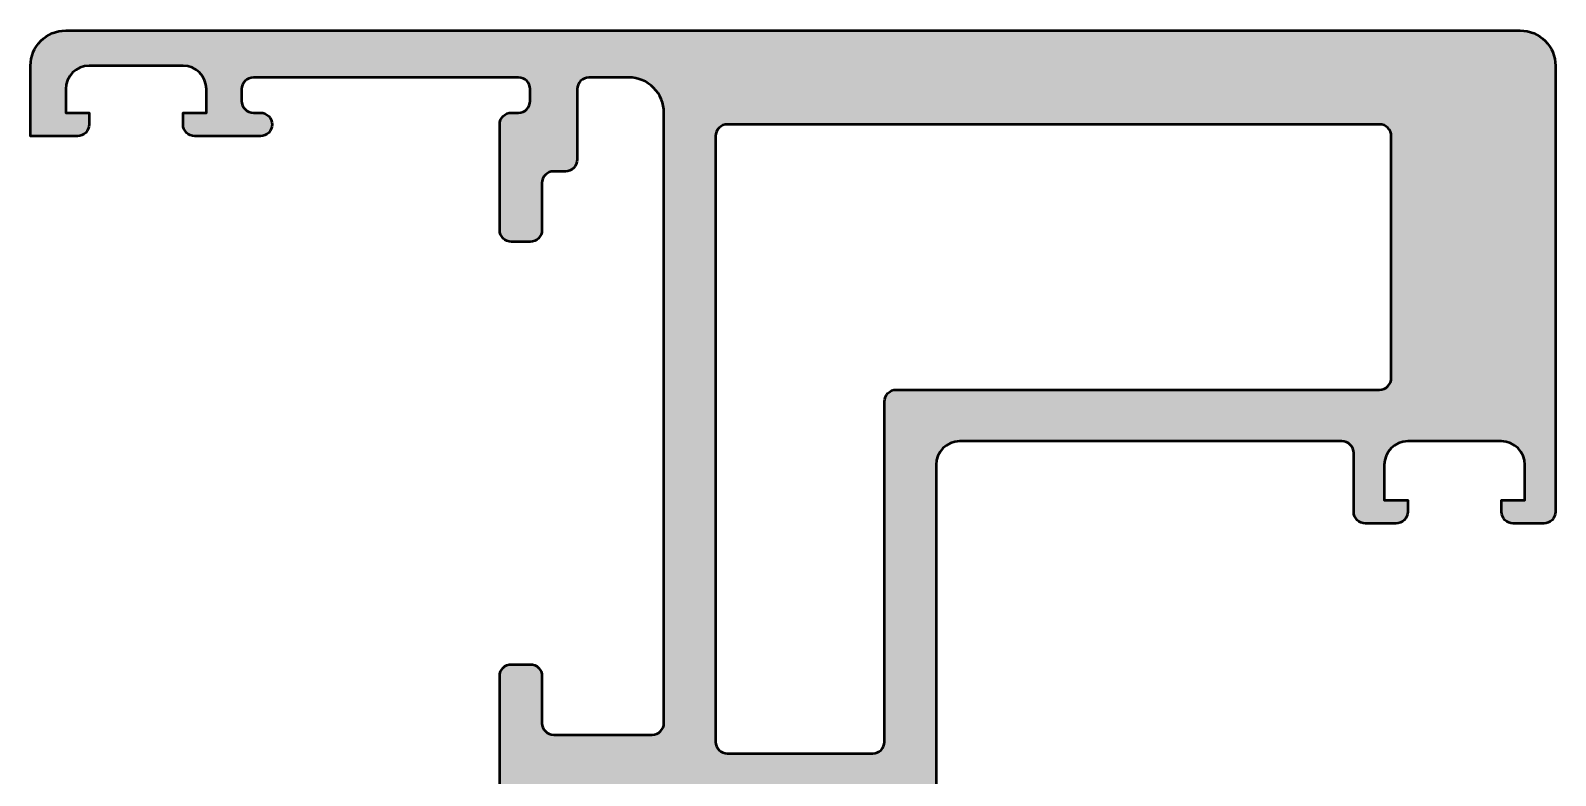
# Model space of a CAD drawing. Extents: x -38.8 to 26.2, y 0 to 77.5.
# Drawn here: x -38.8 to 26.2, y 45.8 to 77.5 of the extents above; entities that cross this region are included whole.
import ezdxf

# ---------------------------------------------------------------- set-up
doc = ezdxf.new("R2010")
doc.units = 0
doc.layers.add('0S-Alu contour', color=7, linetype='Continuous', lineweight=50)
doc.layers.add('0S-Alu hatch', color=252, linetype='Continuous', lineweight=25)

# ---------------------------------------------------------------- blocks, each defined once
blk = doc.blocks.new('333680__F9A23124_8300_480E_A446_46633EE24DBB_')
at = {"layer": '0S-Alu hatch'}
h = blk.add_hatch(color=256, dxfattribs=at)
edge = h.paths.add_edge_path()
edge.add_line((-37.30000000000006, 75), (-37.30000000000006, 74))
edge.add_line((-37.30000000000006, 74), (-36.30000000000006, 74))
edge.add_line((-36.30000000000006, 74), (-36.30000000000006, 73.5))
edge.add_ellipse((-36.80000000000006, 73.5), major_axis=(-0.5, 0), ratio=1, start_angle=90, end_angle=180, ccw=False)
edge.add_line((-36.80000000000006, 73), (-38.80000000000006, 73))
edge.add_line((-38.80000000000006, 73), (-38.80000000000001, 76.00000000000011))
edge.add_ellipse((-37.30000000000007, 76.00000000000006), major_axis=(-1.499999999999935, 0), ratio=1, start_angle=269.99999999999756, end_angle=360, ccw=False)
edge.add_line((-37.3, 77.5), (24.7000008681897, 77.5))
edge.add_ellipse((24.70002811001478, 76.00002810999882), major_axis=(-1.499971890248554, 0), ratio=1, start_angle=179.9989262571822, end_angle=270.0010405805692, ccw=False)
edge.add_line((26.19999999999994, 76.00000000000438), (26.19999999999996, 57.00000000000017))
edge.add_ellipse((25.69999432902412, 57.00000567097595), major_axis=(-0.5000056710079978, 0), ratio=1, start_angle=90.00064983863439, end_angle=179.9993501627088, ccw=False)
edge.add_line((25.70000000000032, 56.50000000000011), (24.39999694824213, 56.50000000000011))
edge.add_ellipse((24.3999713555239, 56.99997440728171), major_axis=(-0.4999744079366194, 0), ratio=1, start_angle=-0.0029328596137929708, end_angle=90.0029328595989, ccw=False)
edge.add_line((23.8999969482423, 57.00000000000007), (23.89999694824224, 57.50000000000011))
edge.add_line((23.89999694824224, 57.50000000000011), (24.89999694824224, 57.49999999999966))
edge.add_line((24.89999694824224, 57.49999999999966), (24.89999694824264, 58.99999999999869))
edge.add_arc((23.89992794841875, 58.99993100017623), 1.000069002204211, 0.0039531258620306, 89.99604687407165)
edge.add_line((23.8999969482427, 60.00000000000012), (19.89999694824225, 60.00000000000034))
edge.add_arc((19.90002878640011, 58.99996816184247), 1.000031838664691, 90.00182413399514, 179.9981758661003)
edge.add_line((18.89999694824223, 58.99999999999867), (18.89999694824224, 57.49999999999966))
edge.add_line((18.89999694824224, 57.49999999999966), (19.89999694824224, 57.50000000000011))
edge.add_line((19.89999694824224, 57.50000000000011), (19.89999694824269, 57.00000000000001))
edge.add_ellipse((19.40001747590985, 56.99997947233272), major_axis=(-0.4999794727542417, 0), ratio=1, start_angle=89.99764760593729, end_angle=180.0023523939924, ccw=False)
edge.add_line((19.3999969482418, 56.49999999999988), (18.09999771118152, 56.50000000000011))
edge.add_ellipse((18.09973756940491, 56.99973985822334), major_axis=(-0.4997399259321966, 0), ratio=1, start_angle=-0.029825566835427253, end_angle=90.0298255668086, ccw=False)
edge.add_line((17.59999771118168, 57.00000000000018), (17.5999977111817, 59.50000000000022))
edge.add_arc((17.10025785295857, 59.50026014177698), 0.4997399259320972, 359.9701744331647, 450.0298255668329)
edge.add_line((17.09999771118175, 60.00000000000011), (0.8000106811534237, 60.00000000000011))
edge.add_arc((0.8000106811536156, 58.99999999999987), 1.000000000000241, 90.00000000001098, 180)
edge.add_line((-0.1999893188466259, 58.99999999999987), (-0.1999893188466828, 45.0000000000009))
edge.add_arc((-0.1211528723040161, 44.73247940800809), 0.2788950563270281, 106.4198764194361, 181.1645893739714)
edge.add_line((-0.3999903188466696, 44.72681100001034), (-0.3999903188467826, 44.2725204893835))
edge.add_arc((-0.1211222232035851, 44.26685982990647), 0.2789255417371782, 178.837129927121, 253.5754054446985)
edge.add_line((-0.1999893188465123, 43.99931648938344), (-0.1999893188465123, 42.1000000000015))
edge.add_ellipse((-0.4999893188465308, 42.10000000000093), major_axis=(-0.3000000000000184, 0), ratio=1, start_angle=90.0000000000665, end_angle=180, ccw=False)
edge.add_line((-0.4999893188461828, 41.80000000000091), (-1.49998931884567, 41.80000000000092))
edge.add_ellipse((-1.499989318846068, 42.10000000000121), major_axis=(-0.3000000000002956, 0), ratio=1, start_angle=0, end_angle=90.00000000007611, ccw=False)
edge.add_line((-1.799989318846364, 42.10000000000121), (-1.799989318846535, 44.80000000000086))
edge.add_arc((-1.999989318846559, 44.80000000000094), 0.2000000000000242, 0, 90.00000000002238)
edge.add_line((-1.999989318846637, 45.00000000000096), (-4.199989318846405, 44.99999999999885))
edge.add_arc((-4.199989318846341, 44.49999999999891), 0.4999999999999361, 90.00000000000733, 180)
edge.add_line((-4.699989318846277, 44.49999999999891), (-4.699989318846341, 40.59996231588399))
edge.add_line((-4.699989318846341, 40.59996231588399), (-2.898388541791177, 39.5598076222791))
edge.add_ellipse((-3.048388541791361, 39.30000000114359), major_axis=(-0.3000000000002505, 0), ratio=1, start_angle=90.00000000003132, end_angle=239.9999999999872, ccw=False)
edge.add_line((-3.048388541791197, 39.00000000114334), (-7.951590095901668, 39.00000000114358))
edge.add_ellipse((-7.951590095901522, 39.30000000114369), major_axis=(-0.3000000000001108, 0), ratio=1, start_angle=-59.99999999997311, end_angle=89.9999999999722, ccw=False)
edge.add_line((-8.1015900959017, 39.55980762227905), (-6.299989318846307, 40.59996231588405))
edge.add_line((-6.299989318846307, 40.59996231588405), (-6.299989318846421, 44.50000011463099))
edge.add_arc((-6.799988953189128, 44.50000035304926), 0.499999634342764, 359.9999726792433, 450.0000000006342)
edge.add_line((-6.799988953194663, 44.99999998739202), (-8.999989316554357, 45.0000000126073))
edge.add_arc((-8.999989318846644, 44.80000001260731), 0.1999999999999887, 89.99999934330857, 180)
edge.add_line((-9.199989318846633, 44.80000001260731), (-9.199989318846116, 42.10000021634288))
edge.add_ellipse((-9.499989318846787, 42.1000002163436), major_axis=(-0.3000000000006686, 0), ratio=1, start_angle=89.99999999993281, end_angle=180, ccw=False)
edge.add_line((-9.499989318847138, 41.80000021634294), (-10.49998931884629, 41.80000021634316))
edge.add_ellipse((-10.49998931884627, 42.10000021634342), major_axis=(-0.3000000000002601, 0), ratio=1, start_angle=0, end_angle=89.9999999999967, ccw=False)
edge.add_line((-10.79998931884653, 42.10000021634343), (-10.79998931884619, 43.99931670572556))
edge.add_arc((-10.87885641448909, 44.26686004624865), 0.2789255417372101, 286.4245945552927, 361.1628700728778)
edge.add_line((-10.59998831884586, 44.27252070572566), (-10.59998831884604, 44.72681121635242))
edge.add_arc((-10.8788255445731, 44.73247961986138), 0.2788948354658214, 358.8354106260048, 433.5801235805436)
edge.add_line((-10.79998916046211, 45.00000000000056), (-18.29999999999904, 44.99999999999988))
edge.add_ellipse((-18.29999999999918, 45.5000000000002), major_axis=(-0.5000000000003127, 0), ratio=1, start_angle=0, end_angle=90.00000000001671, ccw=False)
edge.add_line((-18.79999999999949, 45.5000000000002), (-18.79999999999949, 50.00000000000034))
edge.add_ellipse((-18.29999999999979, 50.00000000000013), major_axis=(-0.4999999999997016, 0), ratio=1, start_angle=269.9999999999723, end_angle=360, ccw=False)
edge.add_line((-18.29999999999955, 50.49999999999982), (-17.50000000000021, 50.50000000000022))
edge.add_ellipse((-17.49999999999985, 49.99999999999984), major_axis=(-0.5000000000003837, 0), ratio=1, start_angle=180, end_angle=270.0000000000407, ccw=False)
edge.add_line((-16.99999999999947, 49.99999999999984), (-16.9999999999992, 48.00004089974425))
edge.add_arc((-16.49999999999928, 48.00004089974399), 0.4999999999999183, 180, 269.9999999999898)
edge.add_line((-16.49999999999937, 47.50004089974408), (-12.29999732971116, 47.50004089974408))
edge.add_arc((-12.29999732971165, 48.00004089974393), 0.4999999999998579, 270.0000000000561, 360)
edge.add_line((-11.79999732971179, 48.00004089974393), (-11.79999732971168, 73.99994089974427))
edge.add_arc((-13.29999732971144, 73.99994089974405), 1.499999999999765, 0, 90.00000000000476)
edge.add_line((-13.29999732971157, 75.49994089974382), (-15.00005776511192, 75.49994089974382))
edge.add_arc((-15.00005776511194, 75.00000000000001), 0.4999408997438053, 89.99999999999797, 180)
edge.add_line((-15.49999866485575, 75.00000000000001), (-15.49999866485575, 71.99999999999994))
edge.add_ellipse((-15.99999866485572, 71.99999999999997), major_axis=(-0.4999999999999752, 0), ratio=1, start_angle=89.9999999999975, end_angle=180, ccw=False)
edge.add_line((-15.99999866485574, 71.5), (-16.49999866485574, 71.5))
edge.add_arc((-16.49999866485574, 71), 0.5, 90, 180)
edge.add_line((-16.99999866485574, 71), (-16.99999866485574, 69))
edge.add_ellipse((-17.49999866485577, 69.00000000000003), major_axis=(-0.5000000000000285, 0), ratio=1, start_angle=89.9999999999967, end_angle=180, ccw=False)
edge.add_line((-17.4999986648558, 68.5), (-18.29999866485575, 68.5))
edge.add_ellipse((-18.29999866485569, 69.00000000000001), major_axis=(-0.5000000000000142, 0), ratio=1, start_angle=0, end_angle=89.99999999999312, ccw=False)
edge.add_line((-18.79999866485571, 69.00000000000001), (-18.7999986648557, 73.5))
edge.add_ellipse((-18.29999866485568, 73.50000000000003), major_axis=(-0.5000000000000214, 0), ratio=1, start_angle=270.00000000000244, end_angle=360, ccw=False)
edge.add_line((-18.2999986648557, 74.00000000000006), (-17.99999866485574, 74))
edge.add_arc((-17.99999866485574, 74.5), 0.5, 270, 360)
edge.add_line((-17.49999866485574, 74.5), (-17.49999866485574, 75))
edge.add_arc((-17.99999866485575, 75), 0.5000000000000071, 0, 89.9999999999992)
edge.add_line((-17.99999866485574, 75.5), (-29.30000000000001, 75.5))
edge.add_arc((-29.30000000000005, 74.99999999999999), 0.5000000000000142, 89.99999999999511, 180)
edge.add_line((-29.80000000000006, 74.99999999999999), (-29.80000000000006, 74.5))
edge.add_arc((-29.30000000000006, 74.5), 0.5, 180, 270)
edge.add_line((-29.30000000000006, 74), (-29, 74))
edge.add_ellipse((-29, 73.5), major_axis=(-0.5, 0), ratio=1, start_angle=90, end_angle=270, ccw=False)
edge.add_line((-29, 73), (-31.80000000000006, 73))
edge.add_ellipse((-31.80000000000006, 73.5), major_axis=(-0.5, 0), ratio=1, start_angle=0, end_angle=90, ccw=False)
edge.add_line((-32.30000000000006, 73.5), (-32.30000000000006, 74))
edge.add_line((-32.30000000000006, 74), (-31.30000000000006, 74))
edge.add_line((-31.30000000000006, 74), (-31.30000000000006, 75))
edge.add_arc((-32.30000000000006, 75), 1, 0, 90)
edge.add_line((-32.30000000000006, 76), (-36.30000000000006, 76))
edge.add_arc((-36.30000000000006, 75), 1, 90, 180)
edge = h.paths.add_edge_path()
edge.add_arc((-9.099997329711464, 72.9999877810481), 0.500000000000057, 89.99999999999349, 180)
edge.add_line((-9.59999732971152, 72.9999877810481), (-9.599997329711975, 47.19999999999953))
edge.add_arc((-9.099997329711712, 47.19999999999973), 0.5000000000002629, 180, 270.000000000035)
edge.add_line((-9.099997329711407, 46.69999999999947), (-2.899989318847239, 46.70000000000039))
edge.add_arc((-2.899989318847097, 47.20000000000069), 0.5000000000003127, 269.9999999999838, 360)
edge.add_line((-2.399989318846785, 47.20000000000069), (-2.399989318846216, 61.69998741149936))
edge.add_ellipse((-1.899989318846508, 61.69998741149965), major_axis=(-0.4999999999997087, 0), ratio=1, start_angle=270.0000000000318, end_angle=360, ccw=False)
edge.add_line((-1.899989318846785, 62.19998741149936), (18.69999999999948, 62.19998741149936))
edge.add_arc((18.69997839413918, 62.70000901736012), 0.5000216063275522, 270.0024757422338, 359.9975242576594)
edge.add_line((19.19999999999994, 62.69998741149889), (19.19999999999994, 72.99998779296799))
edge.add_arc((18.7000256002143, 73.00001338126268), 0.49997440044043, 359.9970676472006, 450.0029337187326)
edge.add_line((18.69999999999948, 73.4999877810477), (-9.099997329711407, 73.49998778104816))
at = {"layer": '0S-Alu contour', "color": 7}
for points in [[(-37.3, 77.5), (24.7000008681897, 77.5)], [(-36.80000000000006, 73), (-38.80000000000006, 73), (-38.80000000000001, 76.00000000000011)], [(-32.30000000000006, 76), (-36.30000000000006, 76)], [(-17.99999866485574, 75.5), (-29.30000000000001, 75.5)], [(-13.29999732971157, 75.49994089974382), (-15.00005776511192, 75.49994089974382)], [(26.19999999999994, 76.00000000000438), (26.19999999999996, 57.00000000000017)], [(-37.30000000000006, 75), (-37.30000000000006, 74), (-36.30000000000006, 74), (-36.30000000000006, 73.5)], [(-32.30000000000006, 73.5), (-32.30000000000006, 74), (-31.30000000000006, 74), (-31.30000000000006, 75)], [(-29.80000000000006, 74.99999999999999), (-29.80000000000006, 74.5)], [(-17.49999866485574, 74.5), (-17.49999866485574, 75)], [(-15.49999866485575, 75.00000000000001), (-15.49999866485575, 71.99999999999994)], [(-29.30000000000006, 74), (-29, 74)], [(-18.79999866485571, 69.00000000000001), (-18.7999986648557, 73.5)], [(-18.2999986648557, 74.00000000000006), (-17.99999866485574, 74)], [(-11.79999732971179, 48.00004089974393), (-11.79999732971168, 73.99994089974427)], [(18.69999999999948, 73.4999877810477), (-9.099997329711407, 73.49998778104816)], [(-29, 73), (-31.80000000000006, 73)], [(-9.59999732971152, 72.9999877810481), (-9.599997329711975, 47.19999999999953)], [(19.19999999999994, 62.69998741149889), (19.19999999999994, 72.99998779296799)], [(-16.99999866485574, 71), (-16.99999866485574, 69)], [(-15.99999866485574, 71.5), (-16.49999866485574, 71.5)], [(-17.4999986648558, 68.5), (-18.29999866485575, 68.5)], [(-1.899989318846785, 62.19998741149936), (18.69999999999948, 62.19998741149936)], [(-2.399989318846785, 47.20000000000069), (-2.399989318846216, 61.69998741149936)], [(17.09999771118175, 60.00000000000011), (0.8000106811534237, 60.00000000000011)], [(23.8999969482427, 60.00000000000012), (19.89999694824225, 60.00000000000034)], [(17.59999771118168, 57.00000000000018), (17.5999977111817, 59.50000000000022)], [(-0.1999893188466259, 58.99999999999987), (-0.1999893188466828, 45.0000000000009)], [(18.89999694824223, 58.99999999999867), (18.89999694824224, 57.49999999999966), (19.89999694824224, 57.50000000000011), (19.89999694824269, 57.00000000000001)], [(23.8999969482423, 57.00000000000007), (23.89999694824224, 57.50000000000011), (24.89999694824224, 57.49999999999966), (24.89999694824264, 58.99999999999869)], [(19.3999969482418, 56.49999999999988), (18.09999771118152, 56.50000000000011)], [(25.70000000000032, 56.50000000000011), (24.39999694824213, 56.50000000000011)], [(-18.29999999999955, 50.49999999999982), (-17.50000000000021, 50.50000000000022)], [(-18.79999999999949, 45.5000000000002), (-18.79999999999949, 50.00000000000034)], [(-16.99999999999947, 49.99999999999984), (-16.9999999999992, 48.00004089974425)], [(-16.49999999999937, 47.50004089974408), (-12.29999732971116, 47.50004089974408)], [(-9.099997329711407, 46.69999999999947), (-2.899989318847239, 46.70000000000039)], [(-10.79998916046211, 45.00000000000056), (-18.29999999999904, 44.99999999999988)], [(-6.799988953194663, 44.99999998739202), (-8.999989316554357, 45.0000000126073)], [(-1.999989318846637, 45.00000000000096), (-4.199989318846405, 44.99999999999885)], [(-10.59998831884586, 44.27252070572566), (-10.59998831884604, 44.72681121635242)], [(-9.199989318846633, 44.80000001260731), (-9.199989318846116, 42.10000021634288)], [(-8.1015900959017, 39.55980762227905), (-6.299989318846307, 40.59996231588405), (-6.299989318846421, 44.50000011463099)], [(-4.699989318846277, 44.49999999999891), (-4.699989318846341, 40.59996231588399), (-2.898388541791177, 39.5598076222791)], [(-1.799989318846364, 42.10000000000121), (-1.799989318846535, 44.80000000000086)], [(-0.3999903188466696, 44.72681100001034), (-0.3999903188467826, 44.2725204893835)], [(-10.79998931884653, 42.10000021634343), (-10.79998931884619, 43.99931670572556)], [(-0.1999893188465123, 43.99931648938344), (-0.1999893188465123, 42.1000000000015)], [(-9.499989318847138, 41.80000021634294), (-10.49998931884629, 41.80000021634316)], [(-0.4999893188461828, 41.80000000000091), (-1.49998931884567, 41.80000000000092)], [(-3.048388541791197, 39.00000000114334), (-7.951590095901668, 39.00000000114358)]]:
    blk.add_lwpolyline(points, dxfattribs=at)
at = {"layer": '0S-Alu contour', "color": 7, "extrusion": (0, 0, -1)}
for centre, radius, start, end in [((37.30000000000007, 76.00000000000006), 1.499999999999936, 0, 90.00000000000244), ((-24.70002811001478, 76.00002810999882), 1.499971890248554, 89.99895941943076, 180.0010737428179), ((36.80000000000006, 73.5), 0.5, 180, 270), ((31.80000000000006, 73.5), 0.5, 270, 0), ((29, 73.5), 0.5, 90, 270), ((18.29999866485568, 73.50000000000003), 0.5000000000000214, 0, 89.99999999999756), ((15.99999866485572, 71.99999999999997), 0.4999999999999752, 180, 270.0000000000025), ((18.29999866485569, 69.00000000000001), 0.5000000000000142, 270.0000000000069, 0), ((17.49999866485577, 69.00000000000003), 0.5000000000000285, 180, 270.0000000000033), ((1.899989318846508, 61.69998741149965), 0.4999999999997087, 0, 89.99999999996822), ((-18.09973756940491, 56.99973985822334), 0.4997399259321966, 269.9701744331914, 0.0298255668353516), ((-19.40001747590985, 56.99997947233272), 0.4999794727542417, 179.9976476060076, 270.0023523940627), ((-24.3999713555239, 56.99997440728171), 0.4999744079366194, 269.9970671404011, 0.002932859613861), ((-25.69999432902412, 57.00000567097595), 0.5000056710079978, 180.0006498372912, 269.9993501613656), ((18.29999999999979, 50.00000000000013), 0.4999999999997016, 0, 90.0000000000277), ((17.49999999999985, 49.99999999999984), 0.5000000000003837, 89.99999999995929, 180), ((18.29999999999918, 45.5000000000002), 0.5000000000003127, 269.9999999999833, 0), ((10.49998931884627, 42.10000021634342), 0.3000000000002601, 270.0000000000033, 0), ((9.499989318846787, 42.1000002163436), 0.3000000000006686, 180, 270.0000000000672), ((1.499989318846068, 42.10000000000121), 0.3000000000002956, 269.9999999999239, 0), ((0.4999893188465308, 42.10000000000093), 0.3000000000000185, 180, 269.9999999999335), ((7.951590095901522, 39.30000000114369), 0.3000000000001108, 270.0000000000278, 59.99999999997314), ((3.048388541791361, 39.30000000114359), 0.3000000000002505, 120.0000000000128, 269.9999999999687)]:
    blk.add_arc(centre, radius, start, end, dxfattribs=at)
at = {"layer": '0S-Alu contour', "color": 7}
for centre, radius, start, end in [((-36.30000000000006, 75), 1, 90, 180), ((-32.30000000000006, 75), 1, 0, 90), ((-29.30000000000005, 74.99999999999999), 0.5000000000000142, 89.99999999999511, 180), ((-17.99999866485575, 75), 0.5000000000000071, 0, 89.9999999999992), ((-15.00005776511194, 75.00000000000001), 0.4999408997438053, 89.99999999999797, 180), ((-13.29999732971144, 73.99994089974405), 1.499999999999765, 0, 90.00000000000476), ((-29.30000000000006, 74.5), 0.5, 180, 270), ((-17.99999866485574, 74.5), 0.5, 270, 0), ((-9.099997329711464, 72.9999877810481), 0.500000000000057, 89.99999999999349, 180), ((18.7000256002143, 73.00001338126268), 0.49997440044043, 359.9970676472006, 90.00293371873262), ((-16.49999866485574, 71), 0.5, 90, 180), ((18.69997839413918, 62.70000901736012), 0.5000216063275522, 270.0024757422338, 359.9975242576594), ((0.8000106811536156, 58.99999999999987), 1.000000000000241, 90.00000000001098, 180), ((17.10025785295857, 59.50026014177698), 0.4997399259320972, 359.9701744331647, 90.02982556683298), ((19.90002878640011, 58.99996816184247), 1.000031838664691, 90.00182413399514, 179.9981758661003), ((23.89992794841875, 58.99993100017623), 1.000069002204211, 0.0039531258620306, 89.99604687407165), ((-16.49999999999928, 48.00004089974399), 0.4999999999999183, 180, 269.9999999999898), ((-12.29999732971165, 48.00004089974393), 0.4999999999998579, 270.0000000000561, 0), ((-9.099997329711712, 47.19999999999973), 0.5000000000002629, 180, 270.000000000035), ((-2.899989318847097, 47.20000000000069), 0.5000000000003127, 269.9999999999838, 0), ((-10.8788255445731, 44.73247961986138), 0.2788948354658214, 358.8354106260048, 73.58012358054359), ((-8.999989318846644, 44.80000001260731), 0.1999999999999887, 89.99999934330857, 180), ((-6.799988953189128, 44.50000035304926), 0.499999634342764, 359.9999726792433, 90.00000000063427), ((-4.199989318846341, 44.49999999999891), 0.4999999999999361, 90.00000000000733, 180), ((-1.999989318846559, 44.80000000000094), 0.2000000000000242, 0, 90.00000000002238), ((-0.1211528723040161, 44.73247940800809), 0.2788950563270281, 106.4198764194361, 181.1645893739714), ((-10.87885641448909, 44.26686004624865), 0.2789255417372101, 286.4245945552927, 1.162870072877761), ((-0.1211222232035851, 44.26685982990647), 0.2789255417371782, 178.837129927121, 253.5754054446985)]:
    blk.add_arc(centre, radius, start, end, dxfattribs=at)
blk = doc.blocks.new('366480__0305501F_DB41_42FA_BD2A_C7DC27D36DFD_')
at = {"layer": '0S-Alu contour', "color": 7}
blk.add_blockref('333680__F9A23124_8300_480E_A446_46633EE24DBB_', (0, 0), dxfattribs=at)

msp = doc.modelspace()

# ---------------------------------------------------------------- block references
at = {"layer": '0S-Alu contour', "color": 7}
msp.add_blockref('366480__0305501F_DB41_42FA_BD2A_C7DC27D36DFD_', (0, 0), dxfattribs=at)

doc.saveas('drawing.dxf')
